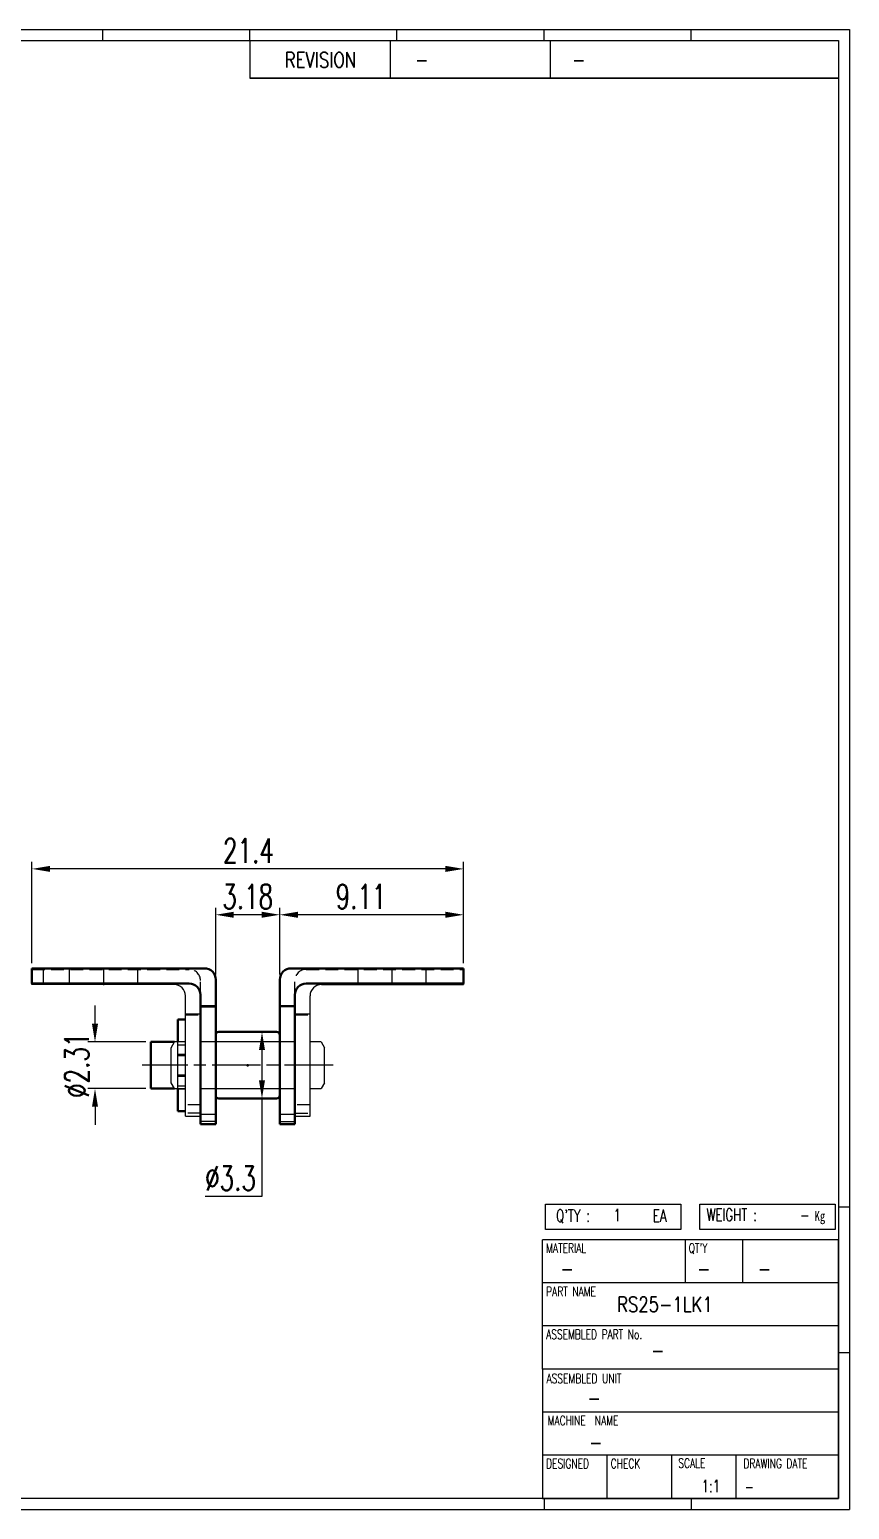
# Model space of a CAD drawing. Header units: millimetres. Extents: x -9 to 94, y 76 to 149.
# Drawn here: x 53.8 to 94.5, y 75.9 to 149.3 of the extents above; entities that cross this region are included whole.
import ezdxf
from ezdxf.enums import TextEntityAlignment as Align

# ---------------------------------------------------------------- set-up
doc = ezdxf.new("R2010")
doc.units = ezdxf.units.MM
doc.linetypes.add('AM_ISO08W050', pattern=[18, 12, -1.5, 3, -1.5])
doc.linetypes.add('HIDDEN', pattern=[9.525, 6.35, -3.175])
for name, color, linetype, lineweight in [('2d ConnectionPoints', 7, 'Continuous', 50), ('AM_0', 7, 'Continuous', 50), ('AM_4', 3, 'Continuous', 25), ('CL1', 140, 'AM_ISO08W050', 25)]:
    doc.layers.add(name, color=color, linetype=linetype, lineweight=lineweight)
doc.layers.add('HL', color=2, linetype='HIDDEN')
doc.layers.add('S-DIM', color=7, linetype='Continuous')
doc.styles.add('HAN', font='ROMANS.shx', dxfattribs={"width": 0.7, "bigfont": 'whgtxt.shx'})
doc.styles.add('HKD_ST2', font='romans.shx', dxfattribs={"width": 0.7, "height": 4, "bigfont": '@extfont2.shx'})
doc.styles.add('HSG', font='SIMPLEX.shx', dxfattribs={"width": 0.7, "bigfont": 'HSG.shx'})
doc.dimstyles.new('APP0.5', dxfattribs={"dimscale": 0.5, "dimtxt": 2.4, "dimasz": 1.8, "dimexe": 0.7, "dimexo": 0.5, "dimgap": 0.6, "dimtad": 1, "dimtoh": 1, "dimrnd": 0.01, "dimzin": 9, "dimdsep": 46, "dimtxsty": 'HSG', "dimcen": 0, "dimclrd": 1, "dimclre": 1, "dimclrt": 256, "dimazin": 2, "dimtp": 1, "dimtm": 1, "dimtfac": 0.5, "dimtofl": 0, "dimtmove": 0, "dimatfit": 3, "dimfxl": 0, "dimtvp": 1, "dimtolj": 2, "dimlwd": -1, "dimlwe": -1, "dimarcsym": 0})

# ---------------------------------------------------------------- blocks, each defined once
blk = doc.blocks.new('dtyju6j')
for p, q in [((45.58, 4.838), (45.58, 3.963)), ((59.88, 4.838), (59.88, 3.963)), ((42.03, 4), (42.03, 4.05)), ((49.08, 4), (42.03, 4)), ((56.38, 4), (63.43, 4)), ((63.43, 4.05), (63.43, 4)), ((49.64, -2.525), (49.64, 3.44)), ((55.82, -2.525), (55.82, 3.44)), ((50.39, 2.525), (49.64, 2.525)), ((55.82, 2.525), (55.07, 2.525)), ((48.93, 0.866), (49.097, 1.155)), ((48.93, -0.866), (48.93, 0.866)), ((49.64, 1.155), (49.097, 1.155)), ((56.363, 1.155), (55.82, 1.155)), ((56.363, 1.155), (56.53, 0.866)), ((56.53, -0.866), (56.53, 0.866)), ((49.097, -1.155), (48.93, -0.866)), ((49.097, -1.155), (49.64, -1.155)), ((55.82, -1.155), (56.363, -1.155)), ((56.53, -0.866), (56.363, -1.155)), ((49.64, -2.525), (50.39, -2.525)), ((55.07, -2.525), (55.82, -2.525))]:
    blk.add_line(p, q)
for centre, start, end in [((49.08, 3.44), 0, 90), ((56.38, 3.44), 90, 180)]:
    blk.add_arc(centre, 0.56, start, end)
at = {"layer": '2d ConnectionPoints'}
blk.add_point((52.73, 0), dxfattribs=at)
blk.add_point((52.73, 0), dxfattribs=at)
blk.add_point((52.73, 0), dxfattribs=at)
blk.add_point((52.73, 0), dxfattribs=at)
at = {"layer": 'AM_0'}
for p, q in [((50.58, 4.8), (42.03, 4.8)), ((42.03, 4.05), (42.03, 4.8)), ((54.88, 4.8), (63.43, 4.8)), ((63.43, 4.8), (63.43, 4.05)), ((42.03, 4.05), (49.83, 4.05)), ((51.14, -2.92), (51.14, 4.24)), ((54.32, 4.24), (54.32, -2.92)), ((63.43, 4.05), (55.63, 4.05)), ((50.39, 3.49), (50.39, -2.92)), ((55.07, -2.92), (55.07, 3.49)), ((49.265, 1.155), (49.265, 2.273)), ((49.64, 2.273), (49.265, 2.273)), ((51.14, 2.92), (50.39, 2.92)), ((55.07, 2.92), (54.32, 2.92)), ((54.161, 1.65), (51.299, 1.65)), ((47.93, -1.155), (47.93, 1.155)), ((49.097, 1.155), (47.93, 1.155)), ((47.93, -1.155), (49.097, -1.155)), ((49.265, -2.273), (49.265, -1.155)), ((51.299, -1.65), (54.161, -1.65)), ((49.265, -2.273), (49.64, -2.273)), ((50.39, -2.92), (51.14, -2.92)), ((54.32, -2.92), (55.07, -2.92))]:
    blk.add_line(p, q, dxfattribs=at)
for centre, radius, start, end in [((50.58, 4.24), 0.56, 360, 90), ((54.88, 4.24), 0.56, 90, 180), ((49.83, 3.49), 0.56, 360, 90), ((55.63, 3.49), 0.56, 90, 180), ((51.299, 1.491), 0.159, 90, 180), ((54.161, 1.491), 0.159, 0, 90), ((51.299, -1.491), 0.159, 180, 270), ((54.161, -1.491), 0.159, 270, 0)]:
    blk.add_arc(centre, radius, start, end, dxfattribs=at)
at = {"layer": 'AM_4'}
for p, q in [((42.59, 4.8), (42.59, 4.05)), ((42.59, 4.05), (42.59, 4)), ((62.87, 4), (62.87, 4.05))]:
    blk.add_line(p, q, dxfattribs=at)
at = {"layer": 'CL1', "ltscale": 0.2}
blk.add_line((56.96, 0), (47.5, 0), dxfattribs=at)
at = {"layer": 'HL', "ltscale": 0.1}
for p, q in [((42.03, 4.75), (49.83, 4.75)), ((55.63, 4.75), (63.43, 4.75)), ((50.39, 3.49), (50.39, 4.19)), ((55.07, 3.49), (55.07, 4.19)), ((49.64, 2.497), (50.39, 2.497)), ((55.07, 2.497), (55.82, 2.497)), ((50.39, -1.966), (49.64, -1.966)), ((55.82, -1.966), (55.07, -1.966)), ((50.39, -2.373), (49.64, -2.373)), ((55.07, -2.373), (55.82, -2.373))]:
    blk.add_line(p, q, dxfattribs=at)
at = {"layer": 'HL'}
for p, q in [((43.88, 4.8), (43.88, 4.05)), ((47.28, 4.05), (47.28, 4.8)), ((58.18, 4.8), (58.18, 4.05)), ((61.58, 4.05), (61.58, 4.8)), ((50.39, 2.896), (51.14, 2.896)), ((55.07, 2.896), (54.32, 2.896)), ((49.265, 1.177), (49.64, 1.177)), ((49.265, -1.155), (49.265, 1.155)), ((49.265, 1.017), (49.64, 1.017)), ((55.07, 1.155), (50.39, 1.155)), ((49.265, 0.547), (49.64, 0.547)), ((49.265, 0.539), (49.64, 0.539)), ((49.64, 0.536), (49.265, 0.536)), ((49.265, 0.488), (49.64, 0.488)), ((49.64, -0.488), (49.265, -0.488)), ((49.265, -0.536), (49.64, -0.536)), ((49.265, -0.539), (49.64, -0.539)), ((49.265, -0.547), (49.64, -0.547)), ((49.265, -1.017), (49.64, -1.017)), ((49.265, -1.177), (49.64, -1.177)), ((50.39, -1.155), (55.07, -1.155)), ((51.14, -2.441), (50.39, -2.441)), ((51.14, -2.79), (50.39, -2.79)), ((55.07, -2.441), (54.32, -2.441)), ((54.32, -2.79), (55.07, -2.79))]:
    blk.add_line(p, q, dxfattribs=at)
at = {"layer": 'HL', "ltscale": 0.1}
for centre, start, end in [((49.83, 4.19), 0, 90), ((55.63, 4.19), 90, 180)]:
    blk.add_arc(centre, 0.56, start, end, dxfattribs=at)
blk = doc.blocks.new('*D80')
at = {"layer": 'Defpoints', "color": 0, "transparency": 16777216}
for p in [(66.215, 105.405), (75.325, 102.751), (66.215, 102.191)]:
    blk.add_point(p, dxfattribs=at)
at = {"layer": 'S-DIM', "color": 1, "transparency": 16777216}
for p, q in [((66.215, 102.441), (66.215, 105.755)), ((75.325, 103.001), (75.325, 105.755)), ((74.425, 105.405), (67.115, 105.405))]:
    blk.add_line(p, q, dxfattribs=at)
for points in [[(67.115, 105.555), (67.115, 105.255), (66.215, 105.405)], [(74.425, 105.555), (74.425, 105.255), (75.325, 105.405)]]:
    blk.add_solid(points, dxfattribs=at)
at = {"layer": 'S-DIM', "transparency": 16777216, "insert": (70.24, 106.305), "char_height": 1.2, "attachment_point": 5, "style": 'HSG'}
blk.add_mtext('\\A2;9.11', dxfattribs=at)
blk = doc.blocks.new('*D81')
at = {"layer": 'Defpoints', "color": 0, "transparency": 16777216}
for p in [(63.035, 105.405), (63.035, 102.191), (66.215, 102.191)]:
    blk.add_point(p, dxfattribs=at)
at = {"layer": 'S-DIM', "color": 1, "transparency": 16777216}
for p, q in [((63.035, 102.441), (63.035, 105.755)), ((66.215, 102.441), (66.215, 105.755)), ((65.315, 105.405), (63.935, 105.405))]:
    blk.add_line(p, q, dxfattribs=at)
for points in [[(63.935, 105.555), (63.935, 105.255), (63.035, 105.405)], [(65.315, 105.555), (65.315, 105.255), (66.215, 105.405)]]:
    blk.add_solid(points, dxfattribs=at)
at = {"layer": 'S-DIM', "transparency": 16777216, "insert": (64.625, 106.305), "char_height": 1.2, "attachment_point": 5, "style": 'HSG'}
blk.add_mtext('\\A2;3.18', dxfattribs=at)
blk = doc.blocks.new('*D82')
at = {"layer": 'Defpoints', "color": 0, "transparency": 16777216}
for p in [(53.925, 107.678), (53.925, 102.751), (75.325, 102.751)]:
    blk.add_point(p, dxfattribs=at)
at = {"layer": 'S-DIM', "color": 1, "transparency": 16777216}
for p, q in [((53.925, 103.001), (53.925, 108.028)), ((75.325, 103.001), (75.325, 108.028)), ((74.425, 107.678), (54.825, 107.678))]:
    blk.add_line(p, q, dxfattribs=at)
for points in [[(54.825, 107.828), (54.825, 107.528), (53.925, 107.678)], [(74.425, 107.828), (74.425, 107.528), (75.325, 107.678)]]:
    blk.add_solid(points, dxfattribs=at)
at = {"layer": 'S-DIM', "transparency": 16777216, "insert": (64.658, 108.578), "char_height": 1.2, "attachment_point": 5, "style": 'HSG'}
blk.add_mtext('\\A2;21.4', dxfattribs=at)
blk = doc.blocks.new('*D83')
at = {"layer": 'Defpoints', "color": 0, "transparency": 16777216}
for p in [(57.052, 99.106), (59.825, 99.106), (59.825, 96.796)]:
    blk.add_point(p, dxfattribs=at)
at = {"layer": 'S-DIM', "color": 1, "transparency": 16777216}
for p, q in [((57.052, 100.006), (57.052, 100.906)), ((59.575, 99.106), (56.702, 99.106)), ((59.575, 96.796), (56.702, 96.796)), ((57.052, 95.896), (57.052, 94.996))]:
    blk.add_line(p, q, dxfattribs=at)
for points in [[(56.902, 100.006), (57.202, 100.006), (57.052, 99.106)], [(56.902, 95.896), (57.202, 95.896), (57.052, 96.796)]]:
    blk.add_solid(points, dxfattribs=at)
at = {"layer": 'S-DIM', "transparency": 16777216, "insert": (56.152, 97.951), "char_height": 1.2, "attachment_point": 5, "rotation": 90, "style": 'HSG'}
blk.add_mtext('\\A2;%%c2.31', dxfattribs=at)
blk = doc.blocks.new('*D84')
at = {"layer": 'Defpoints', "color": 0, "transparency": 16777216}
for p in [(64.625, 99.601), (64.625, 96.301), (65.331, 96.301)]:
    blk.add_point(p, dxfattribs=at)
at = {"layer": 'S-DIM', "color": 1, "transparency": 16777216}
for p, q in [((64.875, 99.601), (65.681, 99.601)), ((65.331, 98.701), (65.331, 97.201)), ((64.875, 96.301), (65.681, 96.301)), ((65.331, 96.301), (65.331, 91.45)), ((65.331, 91.45), (62.511, 91.45))]:
    blk.add_line(p, q, dxfattribs=at)
for points in [[(65.181, 98.701), (65.481, 98.701), (65.331, 99.601)], [(65.181, 97.201), (65.481, 97.201), (65.331, 96.301)]]:
    blk.add_solid(points, dxfattribs=at)
at = {"layer": 'S-DIM', "transparency": 16777216, "insert": (63.771, 92.35), "char_height": 1.2, "attachment_point": 5, "style": 'HSG'}
blk.add_mtext('\\A2;%%c3.3', dxfattribs=at)

msp = doc.modelspace()

# ---------------------------------------------------------------- linework, layer by layer
at = {"color": 140}
for p, q in [((-8.766, 149.259), (94.456, 149.259)), ((94.456, 149.259), (94.456, 75.946)), ((64.73, 148.712), (64.73, 146.848)), ((71.687, 148.712), (71.687, 146.848)), ((79.626, 148.712), (79.626, 146.848)), ((93.909, 146.848), (64.73, 146.848)), ((64.73, 146.848), (93.909, 146.848)), ((93.909, 146.848), (93.909, 134.113)), ((79.387, 89.816), (79.387, 91.071)), ((79.387, 91.071), (86.09, 91.071)), ((86.09, 91.071), (86.09, 89.816)), ((87.038, 89.816), (87.038, 91.071)), ((87.038, 91.071), (93.741, 91.071)), ((93.741, 91.071), (93.741, 89.816)), ((86.09, 89.816), (79.387, 89.816)), ((93.741, 89.816), (87.038, 89.816)), ((79.24, 82.898), (79.24, 89.303)), ((93.909, 89.303), (79.24, 89.303)), ((86.312, 89.303), (86.312, 87.168)), ((89.159, 89.303), (89.159, 87.168)), ((93.909, 82.898), (93.909, 89.303)), ((93.909, 87.168), (79.24, 87.168)), ((93.909, 85.033), (79.24, 85.033)), ((79.24, 82.898), (79.24, 76.493)), ((93.909, 82.898), (79.24, 82.898)), ((93.909, 76.493), (93.909, 82.898)), ((93.909, 80.763), (79.24, 80.763)), ((93.909, 78.628), (79.24, 78.628)), ((82.443, 76.493), (82.443, 78.628)), ((85.646, 76.493), (85.646, 78.628)), ((88.848, 76.493), (88.848, 78.628)), ((79.24, 76.493), (93.909, 76.493)), ((-8.766, 75.946), (94.456, 75.946))]:
    msp.add_line(p, q, dxfattribs=at)
for p, q in [((57.435, 148.712), (57.435, 149.259)), ((64.73, 148.712), (64.73, 149.259)), ((72.024, 148.712), (72.024, 149.259)), ((79.319, 148.712), (79.319, 149.259)), ((86.614, 148.712), (86.614, 149.259)), ((93.909, 90.937), (94.456, 90.937)), ((93.909, 83.715), (94.456, 83.715)), ((79.319, 76.493), (79.319, 75.946)), ((86.614, 76.493), (86.614, 75.946))]:
    msp.add_line(p, q)
msp.add_lwpolyline([(-8.219, 148.712), (93.909, 148.712), (93.909, 76.493), (-8.219, 76.493)], close=True, dxfattribs=at)

# ---------------------------------------------------------------- block references
msp.add_blockref('dtyju6j', (11.895, 97.951))

# ---------------------------------------------------------------- texts
for s, height, style, width, p in [('REVISION', 0.7477, 'HAN', 0.8, (66.464, 147.386)), ('-', 0.748, 'HAN', 0.8, (72.917, 147.386)), ('-', 0.748, 'HAN', 0.8, (80.699, 147.386)), ("Q'TY : ", 0.6113, 'HKD_ST2', 0.7, (79.912, 90.191)), ('1', 0.611, 'HKD_ST2', 0.7, (82.763, 90.219)), ('EA', 0.6113, 'HKD_ST2', 0.7, (84.704, 90.191)), ('WEIGHT : ', 0.6113, 'HKD_ST2', 0.7, (87.372, 90.234)), ('-', 0.748, 'HAN', 0.8, (80.133, 87.492)), ('-', 0.748, 'HAN', 0.8, (86.908, 87.492)), ('-', 0.748, 'HAN', 0.8, (89.913, 87.492)), ('RS25-1LK1', 0.7477, 'HAN', 0.8, (82.939, 85.726)), ('-', 0.748, 'HAN', 0.8, (84.623, 83.444)), ('-', 0.748, 'HAN', 0.8, (81.47, 81.094)), ('-', 0.748, 'HAN', 0.8, (81.546, 78.893)), ('1:1', 0.6113, 'HKD_ST2', 0.7, (87.125, 76.792)), ('-', 0.611, 'HKD_ST2', 0.7, (89.255, 76.777))]:
    msp.add_text(s, height=height, dxfattribs=dict(style=style, width=width)).set_placement(p)
at = {"style": 'HKD_ST2', "width": 0.7}
msp.add_text('-', height=0.611, dxfattribs=at).set_placement((92.476, 90.234), align=Align.RIGHT)
at = {"width": 0.8}
msp.add_text('Kg', height=0.488, dxfattribs=at).set_placement((92.726, 90.234))
at = {"color": 254, "style": 'HKD_ST2', "width": 0.7}
for s, height, p in [('MATERIAL', 0.4702, (79.418, 89.125)), ("QT'Y", 0.4702, (86.49, 89.125)), ('PART NAME', 0.4702, (79.418, 86.976)), ('ASSEMBLED PART No.', 0.47021, (79.418, 84.855)), ('ASSEMBLED UNIT', 0.47021, (79.44, 82.664)), ('MACHINE  NAME', 0.47021, (79.493, 80.585)), ('DESIGNED', 0.4702, (79.418, 78.45)), ('CHECK', 0.4702, (82.621, 78.45)), ('SCALE', 0.4702, (85.976, 78.471)), ('DRAWING DATE', 0.47021, (89.203, 78.457))]:
    msp.add_text(s, height=height, dxfattribs=at).set_placement(p, align=Align.TOP_LEFT)

# ---------------------------------------------------------------- dimensions: what is measured, and where the dimension line sits
at = {"layer": 'S-DIM'}
for base, p2, picture, middle in [((53.925, 107.678), (53.925, 102.751), '*D82', (64.658, 107.678)), ((66.215, 105.405), (66.215, 102.191), '*D80', (70.24, 105.405))]:
    dim = msp.add_linear_dim(base=base, p1=(75.325, 102.751), p2=p2, dimstyle='APP0.5', dxfattribs=at)
    dim.commit()
    dim.dimension.update_dxf_attribs({"geometry": picture, "text_midpoint": middle, "dimtype": 160})
dim = msp.add_linear_dim(base=(63.035, 105.405), p1=(66.215, 102.191), p2=(63.035, 102.191), dimstyle='APP0.5', override={"dimtmove": 1}, dxfattribs=at)
dim.commit()
dim.dimension.update_dxf_attribs({"geometry": '*D81', "text_midpoint": (64.625, 106.305)})
for base, p1, p2, picture, middle in [((57.052, 99.106), (59.825, 96.796), (59.825, 99.106), '*D83', (57.052, 97.951)), ((65.331, 96.301), (64.625, 99.601), (64.625, 96.301), '*D84', (63.771, 91.45))]:
    dim = msp.add_linear_dim(base=base, p1=p1, p2=p2, angle=90, text='%%c<>', dimstyle='APP0.5', dxfattribs=at)
    dim.commit()
    dim.dimension.update_dxf_attribs({"geometry": picture, "text_midpoint": middle, "dimtype": 160})

doc.saveas('drawing.dxf')
